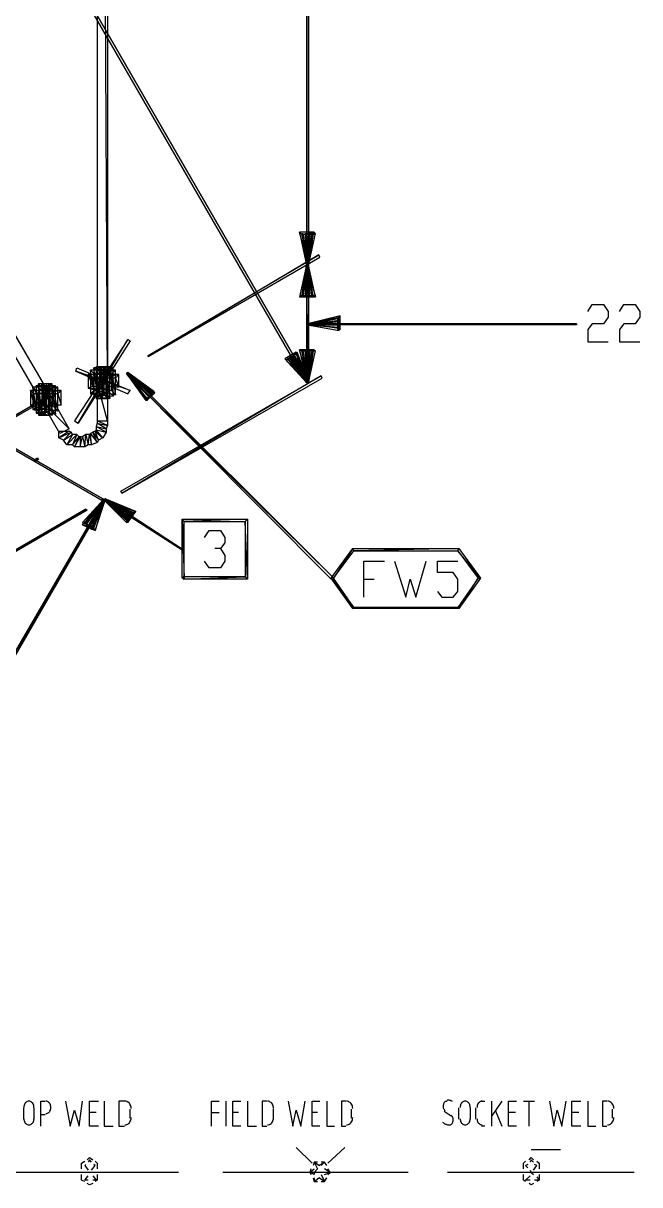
# Model space of a CAD drawing. Header units: millimetres. Extents: x 43 to 817, y 0 to 715.
# Drawn here: x 656.4 to 721.8, y 0.4 to 123.8 of the extents above; entities that cross this region are included whole.
import ezdxf

# ---------------------------------------------------------------- set-up
doc = ezdxf.new("R2010")
doc.units = ezdxf.units.MM
doc.layers.add('DIAGRAM', color=4, linetype='Continuous')

msp = doc.modelspace()

# ---------------------------------------------------------------- linework, layer by layer
at = {"layer": 'DIAGRAM'}
for p, q in [((454.6, 487.72), (686.68, 85.72)), ((454.6, 487.72), (686.68, 85.72)), ((686.44, 85.6), (454.6, 487.72)), ((686.68, 85.72), (454.72, 487.72)), ((686.68, 98.08), (686.44, 452.44)), ((686.44, 452.44), (686.44, 98.08)), ((686.68, 98.08), (686.44, 452.44)), ((686.68, 452.44), (686.68, 98.08)), ((664.84, 73.24), (200.2, 341.08)), ((200.2, 341.08), (664.72, 73.12)), ((664.84, 73.24), (200.2, 341.08)), ((200.68, 341.08), (664.84, 73.24)), ((665.32, 85.6), (664.24, 296.92)), ((664.24, 296.92), (664.24, 85.6)), ((665.32, 85.6), (664.24, 296.92)), ((665.32, 296.92), (665.32, 85.6)), ((566.08, 243.28), (659.2, 84.28)), ((566.08, 243.28), (659.2, 84.28)), ((658.24, 83.68), (566.08, 243.28)), ((659.2, 84.28), (567.04, 243.88)), ((686.68, 98.08), (685.72, 101.56)), ((685.72, 101.56), (686.44, 98.08)), ((686.68, 98.08), (685.72, 101.56)), ((685.72, 101.56), (685.96, 101.32)), ((685.72, 101.56), (685.96, 101.32)), ((687.28, 101.56), (685.72, 101.56)), ((685.96, 101.32), (687.28, 101.56)), ((685.96, 101.32), (687.28, 101.56)), ((686.68, 98.08), (685.96, 101.44)), ((685.96, 101.44), (686.44, 98.08)), ((686.68, 98.08), (685.96, 101.44)), ((685.96, 101.44), (686.08, 101.44)), ((685.96, 101.32), (686.68, 98.08)), ((687.28, 101.32), (685.96, 101.32)), ((686.08, 101.44), (686.68, 98.08)), ((686.68, 98.08), (686.32, 101.44)), ((686.32, 101.44), (686.44, 98.08)), ((686.68, 98.08), (686.32, 101.44)), ((686.32, 101.44), (686.44, 101.44)), ((686.68, 98.08), (686.32, 101.44)), ((686.32, 101.44), (686.44, 98.08)), ((686.68, 98.08), (686.32, 101.44)), ((686.32, 101.44), (686.44, 101.44)), ((686.44, 98.08), (687.16, 101.44)), ((686.44, 98.08), (687.04, 101.44)), ((686.44, 98.08), (686.8, 101.44)), ((686.44, 101.44), (686.68, 98.08)), ((686.44, 98.08), (686.68, 101.44)), ((686.44, 101.44), (686.68, 98.08)), ((687.16, 101.44), (686.68, 98.08)), ((686.68, 98.08), (687.4, 101.44)), ((687.16, 101.44), (686.68, 98.08)), ((687.04, 101.44), (686.68, 98.08)), ((686.68, 98.08), (687.16, 101.44)), ((687.04, 101.44), (686.68, 98.08)), ((686.8, 101.44), (686.68, 98.08)), ((686.68, 98.08), (687.04, 101.44)), ((686.8, 101.44), (686.68, 98.08)), ((686.8, 101.44), (686.68, 101.44)), ((686.68, 101.44), (686.68, 98.08)), ((686.68, 98.08), (686.8, 101.44)), ((686.68, 101.44), (686.68, 98.08)), ((687.04, 101.44), (686.8, 101.44)), ((687.16, 101.44), (687.04, 101.44)), ((687.4, 101.44), (687.16, 101.44)), ((687.28, 101.56), (687.28, 101.32)), ((687.76, 99.16), (669.64, 88.36)), ((687.76, 99.16), (669.64, 88.36)), ((669.64, 88.48), (687.76, 99.16)), ((669.64, 88.36), (687.88, 98.92)), ((687.88, 98.92), (687.76, 99.16)), ((686.44, 98.08), (685.72, 94.72)), ((685.96, 94.72), (686.44, 98.08)), ((685.96, 94.72), (686.44, 98.08)), ((686.68, 98.08), (685.96, 94.72)), ((686.44, 98.08), (685.96, 94.72)), ((686.08, 94.72), (686.44, 98.08)), ((686.08, 94.72), (686.44, 98.08)), ((686.68, 98.08), (686.08, 94.72)), ((686.44, 98.08), (686.32, 94.72)), ((686.44, 98.08), (686.32, 94.72)), ((686.44, 98.08), (686.68, 98.08)), ((686.68, 98.08), (686.44, 98.08)), ((686.44, 98.08), (687.4, 94.72)), ((686.44, 98.08), (687.4, 94.72)), ((687.16, 94.84), (686.44, 98.08)), ((686.44, 98.08), (686.68, 98.08)), ((686.68, 98.08), (686.44, 98.08)), ((686.44, 98.08), (687.16, 94.72)), ((686.44, 98.08), (687.16, 94.72)), ((687.04, 94.72), (686.44, 98.08)), ((686.44, 94.72), (686.44, 98.08)), ((686.44, 94.72), (686.44, 98.08)), ((686.44, 98.08), (686.68, 98.08)), ((686.68, 98.08), (686.44, 94.72)), ((686.68, 98.08), (686.44, 98.08)), ((686.44, 98.08), (687.04, 94.72)), ((686.44, 98.08), (687.04, 94.72)), ((686.8, 94.72), (686.44, 98.08)), ((686.44, 94.72), (686.44, 98.08)), ((686.44, 94.72), (686.44, 98.08)), ((686.44, 98.08), (686.68, 98.08)), ((686.68, 98.08), (686.44, 94.72)), ((686.68, 98.08), (686.44, 98.08)), ((686.44, 98.08), (686.8, 94.72)), ((686.44, 98.08), (686.8, 94.72)), ((686.68, 94.72), (686.44, 98.08)), ((686.68, 85.6), (686.44, 98.08)), ((686.44, 98.08), (686.44, 85.6)), ((686.68, 85.6), (686.44, 98.08)), ((686.44, 98.08), (686.68, 98.08)), ((686.68, 98.08), (686.44, 98.08)), ((686.44, 98.08), (686.68, 98.08)), ((686.68, 98.08), (686.44, 98.08)), ((686.44, 98.08), (686.68, 98.08)), ((686.68, 98.08), (686.44, 98.08)), ((686.44, 98.08), (686.68, 98.08)), ((686.68, 98.08), (686.44, 98.08)), ((686.44, 98.08), (686.68, 98.08)), ((686.44, 98.08), (686.68, 98.08)), ((687.4, 94.72), (686.68, 98.08)), ((687.16, 94.72), (686.68, 98.08)), ((687.04, 94.72), (686.68, 98.08)), ((686.8, 94.72), (686.68, 98.08)), ((686.68, 98.08), (686.68, 85.6)), ((685.72, 94.72), (685.96, 94.72)), ((687.16, 94.84), (685.84, 94.72)), ((687.16, 94.84), (685.84, 94.72)), ((685.84, 94.72), (685.84, 94.84)), ((685.84, 94.84), (687.16, 94.84)), ((685.84, 94.72), (687.4, 94.72)), ((685.96, 94.72), (686.08, 94.72)), ((686.32, 94.72), (686.44, 94.72)), ((686.32, 94.72), (686.44, 94.72)), ((686.8, 94.72), (686.68, 94.72)), ((687.04, 94.72), (686.8, 94.72)), ((687.16, 94.72), (687.04, 94.72)), ((687.4, 94.72), (687.16, 94.84)), ((687.4, 94.72), (687.16, 94.84)), ((716.32, 93.16), (716.8, 93.88)), ((716.8, 93.88), (718, 93.88)), ((718, 93.88), (718.48, 93.16)), ((719.68, 93.16), (720.16, 93.88)), ((720.16, 93.88), (721.36, 93.88)), ((721.36, 93.88), (721.84, 93.16)), ((686.56, 91.72), (690.04, 92.68)), ((690.04, 92.68), (686.56, 91.84)), ((686.56, 91.72), (690.04, 92.68)), ((690.04, 92.68), (689.8, 92.44)), ((690.04, 92.68), (689.8, 92.44)), ((690.04, 91.24), (690.04, 92.68)), ((718.48, 92.56), (718, 91.84)), ((718.48, 93.16), (718.48, 92.56)), ((721.84, 92.56), (721.36, 91.84)), ((721.84, 93.16), (721.84, 92.56)), ((689.8, 92.44), (686.56, 91.72)), ((686.56, 91.72), (689.92, 92.44)), ((689.92, 92.44), (686.56, 91.84)), ((686.56, 91.72), (689.92, 92.44)), ((686.56, 91.72), (689.92, 92.44)), ((689.92, 92.44), (686.56, 91.84)), ((686.56, 91.72), (689.92, 92.44)), ((689.92, 92.2), (686.56, 91.72)), ((689.92, 92.2), (686.56, 91.72)), ((686.56, 91.72), (689.92, 92.08)), ((689.92, 92.08), (686.56, 91.84)), ((686.56, 91.72), (689.92, 92.08)), ((686.56, 91.72), (686.56, 91.84)), ((686.56, 91.84), (689.92, 91.36)), ((686.56, 91.84), (686.56, 91.72)), ((686.56, 91.72), (686.56, 91.84)), ((686.56, 91.84), (689.92, 91.36)), ((686.56, 91.84), (686.56, 91.72)), ((686.56, 91.72), (686.56, 91.84)), ((686.56, 91.84), (689.92, 91.72)), ((686.56, 91.84), (686.56, 91.72)), ((689.92, 91.84), (686.56, 91.72)), ((689.92, 91.84), (686.56, 91.72)), ((686.56, 91.72), (686.56, 91.84)), ((686.56, 91.84), (689.92, 91.84)), ((686.56, 91.84), (686.56, 91.72)), ((689.92, 91.84), (686.56, 91.72)), ((686.56, 91.84), (686.56, 91.72)), ((686.56, 91.72), (715.12, 91.84)), ((715.12, 91.84), (686.56, 91.84)), ((686.56, 91.72), (715.12, 91.84)), ((689.92, 91.36), (686.56, 91.72)), ((686.56, 91.72), (689.92, 91.12)), ((689.92, 91.36), (686.56, 91.72)), ((689.92, 91.36), (686.56, 91.72)), ((686.56, 91.72), (689.92, 91.12)), ((689.92, 91.36), (686.56, 91.72)), ((689.92, 91.72), (686.56, 91.72)), ((686.56, 91.72), (689.92, 91.48)), ((689.92, 91.72), (686.56, 91.72)), ((686.56, 91.72), (689.92, 91.72)), ((715.12, 91.72), (686.56, 91.72)), ((689.8, 92.44), (690.04, 91.24)), ((689.8, 92.44), (690.04, 91.24)), ((689.8, 91.24), (689.8, 92.44)), ((689.92, 92.44), (689.92, 92.2)), ((689.92, 92.44), (689.92, 92.2)), ((689.92, 92.08), (689.92, 91.84)), ((689.92, 91.72), (689.92, 91.84)), ((689.92, 91.48), (689.92, 91.72)), ((689.92, 91.12), (689.92, 91.36)), ((689.92, 91.12), (689.92, 91.36)), ((715.12, 91.84), (715.12, 91.72)), ((716.8, 91.84), (716.32, 91.24)), ((718, 91.84), (716.8, 91.84)), ((720.16, 91.84), (719.68, 91.24)), ((721.36, 91.84), (720.16, 91.84)), ((667.48, 90.16), (661.84, 81.52)), ((662.2, 81.28), (667.48, 90.16)), ((662.2, 81.28), (667.48, 90.16)), ((667.48, 90.16), (667.72, 90.04)), ((690.04, 91.24), (689.8, 91.24)), ((716.32, 91.24), (716.32, 89.92)), ((719.68, 91.24), (719.68, 89.92)), ((667.72, 90.04), (662.2, 81.28)), ((685.36, 88.84), (684.16, 88.12)), ((684.52, 88), (685.36, 88.84)), ((684.52, 88), (685.36, 88.84)), ((685.48, 88.84), (685.36, 88.72)), ((685.36, 88.84), (685.48, 88.72)), ((686.68, 85.72), (685.48, 88.84)), ((686.68, 85.72), (685.72, 89.08)), ((685.72, 89.08), (686.44, 85.6)), ((686.68, 85.72), (685.72, 89.08)), ((685.72, 89.08), (685.96, 88.96)), ((685.72, 89.08), (685.96, 88.96)), ((687.28, 89.08), (685.72, 89.08)), ((685.96, 88.96), (687.28, 89.08)), ((685.96, 88.96), (687.28, 89.08)), ((685.96, 88.96), (686.68, 85.72)), ((687.28, 88.96), (685.96, 88.96)), ((686.68, 85.72), (685.96, 88.96)), ((685.96, 88.96), (686.44, 85.6)), ((686.68, 85.72), (685.96, 88.96)), ((685.96, 88.96), (686.08, 88.96)), ((686.08, 88.96), (686.68, 85.72)), ((686.68, 85.6), (686.32, 88.96)), ((686.32, 88.96), (686.44, 85.6)), ((686.68, 85.6), (686.32, 88.96)), ((686.32, 88.96), (686.44, 88.96)), ((686.68, 85.6), (686.32, 88.96)), ((686.32, 88.96), (686.44, 85.6)), ((686.68, 85.6), (686.32, 88.96)), ((686.32, 88.96), (686.44, 88.96)), ((686.44, 85.72), (687.16, 88.96)), ((686.44, 85.72), (687.04, 88.96)), ((686.44, 85.72), (686.8, 88.96)), ((686.44, 88.96), (686.68, 85.6)), ((686.44, 85.6), (686.68, 88.96)), ((686.44, 88.96), (686.68, 85.6)), ((687.16, 88.96), (686.68, 85.6)), ((686.68, 85.6), (687.4, 88.96)), ((687.16, 88.96), (686.68, 85.6)), ((687.04, 88.96), (686.68, 85.6)), ((686.68, 85.6), (687.16, 88.96)), ((687.04, 88.96), (686.68, 85.6)), ((686.8, 88.96), (686.68, 85.6)), ((686.68, 85.6), (687.04, 88.96)), ((686.8, 88.96), (686.68, 85.6)), ((686.8, 88.96), (686.68, 88.96)), ((686.68, 88.96), (686.68, 85.6)), ((686.68, 85.6), (686.8, 88.96)), ((686.68, 88.96), (686.68, 85.6)), ((687.04, 88.96), (686.8, 88.96)), ((687.16, 88.96), (687.04, 88.96)), ((687.4, 88.96), (687.16, 88.96)), ((687.28, 89.08), (687.28, 88.96)), ((716.32, 89.92), (718.48, 89.92)), ((719.68, 89.92), (721.84, 89.92)), ((669.64, 88.36), (669.64, 88.48)), ((686.68, 85.72), (684.16, 88.12)), ((684.16, 88.12), (686.44, 85.6)), ((686.68, 85.72), (684.16, 88.12)), ((684.16, 88.12), (684.52, 88)), ((684.16, 88.12), (684.52, 88)), ((684.4, 88.24), (684.64, 88.36)), ((686.68, 85.72), (684.4, 88.24)), ((684.4, 88.24), (686.44, 85.6)), ((686.68, 85.72), (684.4, 88.24)), ((685.48, 88.72), (684.52, 88)), ((684.52, 88), (686.68, 85.72)), ((684.64, 88.36), (684.76, 88.48)), ((684.64, 88.36), (686.68, 85.72)), ((684.64, 88.24), (684.76, 88.36)), ((686.68, 85.72), (684.64, 88.36)), ((684.64, 88.36), (686.44, 85.6)), ((686.68, 85.72), (684.64, 88.36)), ((686.68, 85.72), (684.64, 88.24)), ((684.64, 88.24), (686.44, 85.6)), ((686.68, 85.72), (684.64, 88.24)), ((684.76, 88.48), (686.68, 85.72)), ((684.76, 88.36), (686.68, 85.72)), ((685.12, 88.48), (685, 88.36)), ((685, 88.36), (686.68, 85.72)), ((685, 88.36), (686.68, 85.72)), ((686.44, 85.6), (685, 88.36)), ((685.36, 88.72), (685.12, 88.6)), ((685.36, 88.72), (685.12, 88.6)), ((685.12, 88.6), (686.68, 85.72)), ((685.12, 88.6), (686.68, 85.72)), ((686.44, 85.6), (685.12, 88.6)), ((685.12, 88.6), (686.68, 85.72)), ((685.12, 88.6), (686.68, 85.72)), ((686.44, 85.6), (685.12, 88.6)), ((686.68, 85.72), (685.12, 88.48)), ((685.36, 88.72), (686.68, 85.72)), ((685.36, 88.72), (686.68, 85.72)), ((686.44, 85.6), (685.36, 88.72)), ((686.68, 85.72), (685.36, 88.72)), ((686.68, 85.72), (685.36, 88.72)), ((661.96, 86.8), (662.08, 87.16)), ((667.72, 84.76), (661.96, 86.8)), ((661.96, 86.8), (667.48, 84.4)), ((667.72, 84.76), (661.96, 86.8)), ((662.08, 87.16), (667.72, 84.76)), ((663.76, 85.24), (663.28, 86.44)), ((663.28, 86.44), (663.28, 85)), ((663.76, 85.24), (663.28, 86.44)), ((663.28, 86.44), (663.76, 86.08)), ((663.28, 86.44), (663.76, 86.08)), ((666.52, 86.44), (663.28, 86.44)), ((663.88, 84.76), (663.52, 86.92)), ((663.52, 86.92), (663.52, 84.4)), ((663.88, 84.76), (663.52, 86.92)), ((663.52, 86.92), (663.88, 86.56)), ((663.52, 86.92), (663.88, 86.56)), ((666.16, 86.92), (663.52, 86.92)), ((663.76, 86.08), (666.52, 86.44)), ((663.76, 86.08), (666.52, 86.44)), ((664.24, 84.52), (663.88, 87.16)), ((663.88, 87.16), (663.88, 84.16)), ((664.24, 84.52), (663.88, 87.16)), ((663.88, 87.16), (664.24, 86.8)), ((663.88, 87.16), (664.24, 86.8)), ((665.92, 87.16), (663.88, 87.16)), ((663.88, 86.56), (666.16, 86.92)), ((663.88, 86.56), (666.16, 86.92)), ((663.88, 86.56), (663.88, 84.76)), ((665.8, 86.56), (663.88, 86.56)), ((664.48, 84.4), (664.12, 87.28)), ((664.12, 87.28), (664.12, 83.92)), ((664.48, 84.4), (664.12, 87.28)), ((664.12, 87.28), (664.48, 86.92)), ((664.12, 87.28), (664.48, 86.92)), ((665.56, 87.28), (664.12, 87.28)), ((664.24, 86.8), (665.92, 87.16)), ((664.24, 86.8), (665.92, 87.16)), ((664.24, 86.8), (664.24, 84.52)), ((665.56, 86.8), (664.24, 86.8)), ((664.48, 84.16), (664.6, 87.28)), ((664.84, 84.16), (664.48, 87.28)), ((664.48, 87.28), (664.48, 84.16)), ((664.84, 84.16), (664.48, 87.28)), ((664.48, 87.28), (664.84, 86.92)), ((664.48, 87.28), (664.84, 86.92)), ((665.32, 87.28), (664.48, 87.28)), ((664.48, 86.92), (665.56, 87.28)), ((664.48, 86.92), (665.56, 87.28)), ((664.48, 86.92), (664.48, 84.4)), ((665.2, 86.92), (664.48, 86.92)), ((664.96, 87.28), (664.6, 87.28)), ((664.6, 87.28), (664.84, 84.16)), ((664.6, 87.28), (664.84, 84.16)), ((664.84, 84.16), (664.96, 87.28)), ((664.84, 86.92), (665.32, 87.28)), ((664.84, 86.92), (665.32, 87.28)), ((664.84, 86.92), (664.84, 84.16)), ((664.96, 86.92), (664.84, 86.92)), ((665.32, 87.28), (664.96, 86.92)), ((665.32, 87.28), (664.96, 86.92)), ((664.96, 86.92), (665.32, 83.92)), ((664.96, 86.92), (665.32, 83.92)), ((664.96, 84.4), (664.96, 86.92)), ((665.56, 87.28), (665.2, 86.92)), ((665.56, 87.28), (665.2, 86.92)), ((665.2, 86.92), (665.56, 83.92)), ((665.2, 86.92), (665.56, 83.92)), ((665.2, 84.4), (665.2, 86.92)), ((665.32, 83.92), (665.32, 87.28)), ((665.56, 83.92), (665.56, 87.28)), ((665.92, 87.16), (665.56, 86.8)), ((665.92, 87.16), (665.56, 86.8)), ((665.56, 86.8), (665.92, 84.16)), ((665.56, 86.8), (665.92, 84.16)), ((665.56, 84.52), (665.56, 86.8)), ((666.16, 86.92), (665.8, 86.56)), ((666.16, 86.92), (665.8, 86.56)), ((665.8, 86.56), (666.16, 84.28)), ((665.8, 86.56), (666.16, 84.28)), ((665.8, 84.76), (665.8, 86.56)), ((665.92, 84.16), (665.92, 87.16)), ((666.16, 84.28), (666.16, 86.92)), ((666.52, 86.44), (666.16, 86.08)), ((666.52, 86.44), (666.16, 86.08)), ((666.52, 85.12), (666.52, 86.44)), ((667.36, 86.56), (667.48, 86.68)), ((667.48, 86.68), (667.36, 86.56)), ((667.36, 86.56), (667.48, 86.68)), ((667.48, 86.68), (667.36, 86.56)), ((667.36, 86.56), (667.48, 86.68)), ((667.48, 86.68), (667.36, 86.56)), ((667.36, 86.56), (667.48, 86.68)), ((667.48, 86.68), (667.36, 86.56)), ((667.48, 86.68), (667.36, 86.56)), ((669.52, 83.8), (667.36, 86.56)), ((667.36, 86.56), (669.4, 83.68)), ((669.52, 83.8), (667.36, 86.56)), ((667.36, 86.56), (670.36, 84.52)), ((667.36, 86.56), (670.36, 84.52)), ((670.12, 84.52), (667.36, 86.56)), ((669.76, 84.04), (667.36, 86.56)), ((667.36, 86.56), (669.52, 83.92)), ((669.76, 84.04), (667.36, 86.56)), ((667.36, 86.56), (670.24, 84.64)), ((667.36, 86.56), (670.24, 84.64)), ((670.12, 84.52), (667.36, 86.56)), ((669.76, 84.04), (667.36, 86.56)), ((667.36, 86.56), (669.52, 83.92)), ((669.76, 84.04), (667.36, 86.56)), ((667.36, 86.56), (670.24, 84.64)), ((667.36, 86.56), (670.24, 84.64)), ((670.12, 84.52), (667.36, 86.56)), ((669.76, 84.04), (667.36, 86.56)), ((667.36, 86.56), (669.52, 83.92)), ((669.76, 84.04), (667.36, 86.56)), ((667.36, 86.56), (670.12, 84.4)), ((667.36, 86.56), (670.12, 84.4)), ((670, 84.28), (667.36, 86.56)), ((667.36, 86.56), (689.2, 64.96)), ((667.36, 86.56), (689.2, 64.96)), ((689.08, 64.72), (667.36, 86.56)), ((667.48, 86.68), (669.52, 83.8)), ((670.36, 84.52), (667.48, 86.68)), ((667.48, 86.68), (669.76, 84.04)), ((670.24, 84.64), (667.48, 86.68)), ((667.48, 86.68), (669.76, 84.04)), ((670.24, 84.64), (667.48, 86.68)), ((667.48, 86.68), (669.76, 84.04)), ((670.12, 84.4), (667.48, 86.68)), ((689.2, 64.96), (667.48, 86.68)), ((657.76, 82.96), (657.4, 85.12)), ((657.4, 85.12), (657.4, 82.72)), ((657.76, 82.96), (657.4, 85.12)), ((657.4, 85.12), (657.76, 84.76)), ((657.4, 85.12), (657.76, 84.76)), ((660.04, 85.12), (657.4, 85.12)), ((658.12, 82.6), (657.76, 85.24)), ((657.76, 85.24), (657.76, 82.36)), ((658.12, 82.6), (657.76, 85.24)), ((657.76, 85.24), (658.12, 84.88)), ((657.76, 85.24), (658.12, 84.88)), ((659.8, 85.24), (657.76, 85.24)), ((657.76, 84.76), (660.04, 85.12)), ((657.76, 84.76), (660.04, 85.12)), ((658.36, 82.48), (658, 85.48)), ((658, 85.48), (658, 82.12)), ((658.36, 82.48), (658, 85.48)), ((658, 85.48), (658.36, 85.12)), ((658, 85.48), (658.36, 85.12)), ((659.44, 85.48), (658, 85.48)), ((658.12, 84.88), (659.8, 85.24)), ((658.12, 84.88), (659.8, 85.24)), ((658.36, 82.36), (658.48, 85.48)), ((658.72, 82.36), (658.36, 85.48)), ((658.36, 85.48), (658.36, 82.36)), ((658.72, 82.36), (658.36, 85.48)), ((658.36, 85.48), (658.72, 85.12)), ((658.36, 85.48), (658.72, 85.12)), ((659.2, 85.48), (658.36, 85.48)), ((658.36, 85.12), (659.44, 85.48)), ((658.36, 85.12), (659.44, 85.48)), ((658.36, 85.12), (658.36, 82.48)), ((659.08, 85.12), (658.36, 85.12)), ((658.84, 85.48), (658.48, 85.48)), ((658.48, 85.48), (658.72, 82.24)), ((658.48, 85.48), (658.72, 82.24)), ((658.72, 82.24), (658.84, 85.48)), ((658.72, 85.12), (659.2, 85.48)), ((658.72, 85.12), (659.2, 85.48)), ((658.72, 85.12), (658.72, 82.36)), ((658.84, 85.12), (658.72, 85.12)), ((659.2, 85.48), (658.84, 85.12)), ((659.2, 85.48), (658.84, 85.12)), ((658.84, 85.12), (659.2, 82.12)), ((658.84, 85.12), (659.2, 82.12)), ((658.84, 82.48), (658.84, 85.12)), ((659.44, 85.48), (659.08, 85.12)), ((659.44, 85.48), (659.08, 85.12)), ((659.08, 85.12), (659.44, 82.12)), ((659.08, 85.12), (659.44, 82.12)), ((659.08, 82.48), (659.08, 85.12)), ((659.2, 82.12), (659.2, 85.48)), ((659.44, 82.12), (659.44, 85.48)), ((659.8, 85.24), (659.44, 84.88)), ((659.8, 85.24), (659.44, 84.88)), ((660.04, 85.12), (659.56, 84.76)), ((660.04, 85.12), (659.56, 84.76)), ((659.8, 82.24), (659.8, 85.24)), ((660.04, 82.6), (660.04, 85.12)), ((663.28, 85), (663.76, 85.24)), ((663.28, 85), (663.76, 85.24)), ((663.76, 86.08), (663.76, 85.24)), ((666.16, 86.08), (663.76, 86.08)), ((663.76, 85.24), (665.8, 84.76)), ((665.32, 81.52), (664.24, 85.6)), ((664.24, 85.6), (664.24, 81.52)), ((665.32, 81.52), (664.24, 85.6)), ((664.24, 85.6), (665.32, 85.6)), ((664.24, 85.6), (665.32, 85.6)), ((665.32, 85.6), (665.32, 81.52)), ((666.16, 86.08), (666.52, 85.12)), ((666.16, 86.08), (666.52, 85.12)), ((666.16, 85.12), (666.16, 86.08)), ((666.52, 85.12), (666.16, 85.12)), ((666.76, 74.08), (688, 86.32)), ((688, 86.32), (666.88, 73.84)), ((688, 86.32), (666.88, 73.84)), ((666.88, 73.84), (688.12, 86.08)), ((686.68, 85.72), (686.44, 85.6)), ((686.44, 85.6), (686.68, 85.72)), ((686.68, 85.72), (686.44, 85.6)), ((686.44, 85.6), (686.68, 85.72)), ((686.68, 85.72), (686.44, 85.6)), ((686.44, 85.6), (686.68, 85.72)), ((686.68, 85.72), (686.44, 85.6)), ((686.44, 85.6), (686.68, 85.72)), ((686.68, 85.72), (686.44, 85.6)), ((686.68, 85.6), (686.44, 85.72)), ((686.44, 85.6), (686.68, 85.72)), ((686.68, 85.6), (686.44, 85.72)), ((686.44, 85.6), (686.68, 85.72)), ((686.68, 85.6), (686.44, 85.72)), ((686.44, 85.6), (686.68, 85.6)), ((686.68, 85.6), (686.44, 85.6)), ((686.44, 85.6), (686.68, 85.6)), ((686.44, 85.6), (686.68, 85.6)), ((688.12, 86.08), (688, 86.32)), ((647.08, 77.32), (658.84, 84.04)), ((658.84, 84.04), (647.2, 77.2)), ((658.84, 84.04), (647.2, 77.2)), ((647.2, 77.2), (658.96, 83.92)), ((657.52, 83.44), (657.16, 84.76)), ((657.16, 84.76), (657.16, 83.08)), ((657.52, 83.44), (657.16, 84.76)), ((657.16, 84.76), (657.52, 84.4)), ((657.16, 84.76), (657.52, 84.4)), ((660.4, 84.76), (657.16, 84.76)), ((657.52, 84.4), (660.4, 84.76)), ((657.52, 84.4), (660.4, 84.76)), ((657.52, 84.4), (657.52, 83.44)), ((660.04, 84.4), (657.52, 84.4)), ((657.76, 84.76), (657.76, 82.96)), ((659.56, 84.76), (657.76, 84.76)), ((658.12, 84.88), (658.12, 82.6)), ((659.44, 84.88), (658.12, 84.88)), ((659.2, 84.28), (658.24, 83.68)), ((659.2, 84.28), (658.24, 83.68)), ((658.96, 83.92), (658.84, 84.04)), ((661.24, 80.68), (659.2, 84.28)), ((659.44, 84.88), (659.8, 82.24)), ((659.44, 84.88), (659.8, 82.24)), ((659.44, 82.72), (659.44, 84.88)), ((659.56, 84.76), (660.04, 82.6)), ((659.56, 84.76), (660.04, 82.6)), ((659.56, 83.08), (659.56, 84.76)), ((660.4, 84.76), (660.04, 84.4)), ((660.4, 84.76), (660.04, 84.4)), ((660.04, 84.4), (660.4, 83.2)), ((660.04, 84.4), (660.4, 83.2)), ((660.04, 83.2), (660.04, 84.4)), ((660.4, 83.2), (660.4, 84.76)), ((665.8, 84.76), (663.28, 85)), ((663.28, 85), (666.16, 84.28)), ((665.8, 84.76), (663.28, 85)), ((663.52, 84.4), (663.88, 84.76)), ((663.52, 84.4), (663.88, 84.76)), ((665.56, 84.52), (663.52, 84.4)), ((665.56, 84.52), (663.52, 84.4)), ((663.52, 84.4), (665.92, 84.16)), ((663.88, 84.76), (665.56, 84.52)), ((663.88, 84.16), (664.24, 84.52)), ((663.88, 84.16), (664.24, 84.52)), ((665.2, 84.4), (663.88, 84.16)), ((665.2, 84.4), (663.88, 84.16)), ((663.88, 84.16), (665.56, 83.92)), ((664.96, 84.4), (664.12, 83.92)), ((664.96, 84.4), (664.12, 83.92)), ((664.12, 83.92), (664.48, 84.4)), ((664.12, 83.92), (664.48, 84.4)), ((664.12, 83.92), (665.32, 83.92)), ((664.24, 84.52), (665.2, 84.4)), ((664.48, 84.4), (664.96, 84.4)), ((664.84, 84.16), (664.48, 84.16)), ((664.48, 84.16), (664.84, 84.16)), ((665.32, 83.92), (664.96, 84.4)), ((665.32, 83.92), (664.96, 84.4)), ((665.56, 83.92), (665.2, 84.4)), ((665.56, 83.92), (665.2, 84.4)), ((665.92, 84.16), (665.56, 84.52)), ((665.92, 84.16), (665.56, 84.52)), ((666.16, 84.28), (665.8, 84.76)), ((666.16, 84.28), (665.8, 84.76)), ((667.48, 84.4), (667.72, 84.76)), ((669.4, 83.8), (670.12, 84.52)), ((670.12, 84.52), (669.52, 83.68)), ((669.52, 83.68), (670.36, 84.52)), ((670.12, 84.52), (669.52, 83.68)), ((669.52, 83.92), (669.76, 84.04)), ((669.52, 83.92), (669.76, 84.04)), ((669.52, 83.92), (669.76, 84.04)), ((670.12, 84.4), (670, 84.28)), ((670.24, 84.64), (670.12, 84.52)), ((670.24, 84.64), (670.12, 84.52)), ((670.36, 84.52), (670.12, 84.52)), ((670.36, 84.52), (670.12, 84.52)), ((657.16, 83.08), (657.52, 83.44)), ((657.16, 83.08), (657.52, 83.44)), ((659.56, 83.08), (657.16, 83.08)), ((657.16, 83.08), (660.04, 82.6)), ((659.56, 83.08), (657.16, 83.08)), ((657.4, 82.72), (657.76, 82.96)), ((657.4, 82.72), (657.76, 82.96)), ((659.44, 82.72), (657.4, 82.72)), ((657.4, 82.72), (659.8, 82.24)), ((659.44, 82.72), (657.4, 82.72)), ((657.52, 83.44), (659.56, 83.08)), ((657.76, 82.96), (659.44, 82.72)), ((658.24, 83.68), (661.24, 80.68)), ((658.24, 83.68), (661.24, 80.68)), ((660.28, 80.2), (658.24, 83.68)), ((659.8, 82.24), (659.44, 82.72)), ((659.8, 82.24), (659.44, 82.72)), ((660.04, 82.6), (659.56, 83.08)), ((660.04, 82.6), (659.56, 83.08)), ((660.4, 83.2), (660.04, 83.2)), ((669.4, 83.68), (669.52, 83.8)), ((669.52, 83.68), (669.4, 83.8)), ((657.76, 82.36), (658.12, 82.6)), ((657.76, 82.36), (658.12, 82.6)), ((659.08, 82.48), (657.76, 82.36)), ((659.08, 82.48), (657.76, 82.36)), ((657.76, 82.36), (659.44, 82.12)), ((658.84, 82.48), (658, 82.12)), ((658.84, 82.48), (658, 82.12)), ((658, 82.12), (658.36, 82.48)), ((658, 82.12), (658.36, 82.48)), ((658, 82.12), (659.2, 82.12)), ((658.12, 82.6), (659.08, 82.48)), ((658.36, 82.48), (658.84, 82.48)), ((658.72, 82.24), (658.36, 82.36)), ((658.36, 82.36), (658.72, 82.36)), ((659.2, 82.12), (658.84, 82.48)), ((659.2, 82.12), (658.84, 82.48)), ((659.44, 82.12), (659.08, 82.48)), ((659.44, 82.12), (659.08, 82.48)), ((661.84, 81.52), (662.2, 81.28)), ((665.32, 81.04), (664.24, 81.52)), ((664.24, 81.52), (664.24, 81.28)), ((665.32, 81.04), (664.24, 81.52)), ((664.24, 81.52), (665.32, 81.52)), ((664.24, 81.52), (665.32, 81.52)), ((665.32, 81.52), (665.32, 81.04)), ((661.24, 80.44), (660.16, 79.72)), ((660.16, 79.72), (660.16, 80.44)), ((660.16, 80.44), (661.24, 80.44)), ((661.24, 80.44), (660.16, 79.72)), ((660.16, 79.72), (661.48, 80.32)), ((660.16, 79.72), (661.48, 80.32)), ((661.24, 80.68), (660.28, 80.2)), ((661.48, 80.32), (660.64, 79.48)), ((661.48, 80.32), (660.64, 79.48)), ((661.48, 80.32), (661.24, 80.44)), ((661.6, 80.08), (661.48, 80.32)), ((663.52, 80.2), (663.4, 80.08)), ((663.76, 80.32), (663.52, 80.2)), ((663.64, 79), (663.52, 80.2)), ((663.64, 79), (663.52, 80.2)), ((663.52, 80.2), (664.24, 79.24)), ((663.52, 80.2), (664.24, 79.24)), ((664, 80.44), (663.76, 80.32)), ((664.24, 79.24), (663.76, 80.32)), ((664.24, 79.24), (663.76, 80.32)), ((663.76, 80.32), (664.36, 79.48)), ((663.76, 80.32), (664.36, 79.48)), ((664.12, 80.56), (664, 80.44)), ((664.36, 79.48), (664, 80.44)), ((664.36, 79.48), (664, 80.44)), ((664, 80.44), (664.84, 79.72)), ((664, 80.44), (664.84, 79.72)), ((664.24, 81.28), (664.12, 80.92)), ((665.2, 80.32), (664.12, 80.92)), ((664.12, 80.92), (664.12, 80.56)), ((665.2, 80.32), (664.12, 80.92)), ((664.12, 80.92), (665.2, 80.68)), ((664.12, 80.92), (665.2, 80.68)), ((664.84, 79.72), (664.12, 80.56)), ((664.84, 79.72), (664.12, 80.56)), ((664.12, 80.56), (665.2, 80.32)), ((664.12, 80.56), (665.2, 80.32)), ((665.2, 80.68), (664.24, 81.28)), ((665.2, 80.68), (664.24, 81.28)), ((664.24, 81.28), (665.32, 81.04)), ((664.24, 81.28), (665.32, 81.04)), ((665.2, 80.32), (664.84, 79.72)), ((665.32, 81.04), (665.2, 80.68)), ((665.2, 80.68), (665.2, 80.32)), ((660.64, 79.48), (660.16, 79.72)), ((660.64, 79.48), (661.6, 80.08)), ((660.64, 79.48), (661.6, 80.08)), ((661, 79), (660.64, 79.48)), ((661.6, 80.08), (661, 79)), ((661.6, 80.08), (661, 79)), ((661, 79), (662.08, 80.08)), ((661, 79), (662.08, 80.08)), ((661.6, 79), (661, 79)), ((662.08, 80.08), (661.6, 80.08)), ((662.08, 80.08), (661.6, 79)), ((662.08, 80.08), (661.6, 79)), ((661.6, 79), (662.32, 79.84)), ((661.6, 79), (662.32, 79.84)), ((661.84, 78.76), (661.6, 79)), ((662.32, 79.84), (661.84, 78.76)), ((662.32, 79.84), (661.84, 78.76)), ((661.84, 78.76), (662.44, 79.84)), ((661.84, 78.76), (662.44, 79.84)), ((662.32, 79.84), (662.08, 80.08)), ((662.44, 79.84), (662.32, 79.84)), ((662.44, 79.84), (662.44, 78.76)), ((662.44, 79.84), (662.44, 78.76)), ((662.44, 78.76), (662.68, 79.84)), ((662.68, 79.84), (662.44, 79.84)), ((662.44, 78.76), (662.68, 79.84)), ((663.04, 80.08), (662.68, 79.84)), ((662.68, 79.84), (662.92, 78.76)), ((662.68, 79.84), (662.92, 78.76)), ((662.92, 78.76), (663.04, 80.08)), ((662.92, 78.76), (663.04, 80.08)), ((663.28, 79), (662.92, 78.76)), ((663.04, 80.08), (663.28, 79)), ((663.04, 80.08), (663.28, 79)), ((663.4, 80.08), (663.04, 80.08)), ((663.28, 79), (663.4, 80.08)), ((663.28, 79), (663.4, 80.08)), ((663.64, 79), (663.28, 79)), ((663.4, 80.08), (663.64, 79)), ((663.4, 80.08), (663.64, 79)), ((664.24, 79.24), (663.64, 79)), ((664.36, 79.48), (664.24, 79.24)), ((664.84, 79.72), (664.36, 79.48)), ((662.44, 78.76), (661.84, 78.76)), ((662.92, 78.76), (662.44, 78.76)), ((657.88, 77.56), (657.52, 77.32)), ((657.52, 77.32), (657.64, 77.2)), ((657.64, 77.2), (657.88, 77.56)), ((657.64, 77.2), (657.88, 77.56)), ((658, 77.44), (657.64, 77.2)), ((657.88, 77.56), (658, 77.44)), ((666.88, 73.84), (666.76, 74.08)), ((649.84, 47.2), (664.96, 73.24)), ((664.96, 73.24), (650.08, 47.2)), ((664.96, 73.24), (650.08, 47.2)), ((650.08, 47.2), (665.08, 73.12)), ((664.96, 73.24), (662.68, 70.72)), ((662.8, 70.6), (664.96, 73.24)), ((662.8, 70.6), (664.96, 73.24)), ((665.08, 73.12), (662.8, 70.6)), ((664.96, 73.24), (662.92, 70.6)), ((664.96, 73.24), (662.92, 70.6)), ((663.04, 70.6), (664.96, 73.24)), ((663.04, 70.6), (664.96, 73.24)), ((663.04, 70.6), (664.96, 73.24)), ((663.04, 70.6), (664.96, 73.24)), ((664.96, 73.24), (663.04, 70.48)), ((665.08, 73.12), (663.04, 70.6)), ((665.08, 73.12), (663.04, 70.6)), ((663.28, 70.36), (664.96, 73.24)), ((663.28, 70.36), (664.96, 73.24)), ((665.08, 73.12), (663.28, 70.36)), ((663.4, 70.12), (664.96, 73.24)), ((663.4, 70.24), (664.96, 73.24)), ((663.64, 70.12), (664.96, 73.24)), ((664.96, 73.24), (663.64, 70)), ((664.96, 73.24), (663.64, 70)), ((664.96, 73.24), (663.64, 70.24)), ((664.96, 73.24), (663.64, 70.24)), ((663.64, 70), (665.08, 73.12)), ((663.64, 70.24), (665.08, 73.12)), ((664.96, 73.24), (663.76, 70)), ((664.96, 73.24), (663.76, 70)), ((663.76, 70), (665.08, 73.12)), ((663.88, 70.12), (664.96, 73.24)), ((664.96, 73.24), (664, 69.88)), ((664.96, 73.24), (664, 69.88)), ((664, 69.88), (665.08, 73.12)), ((664.72, 73.12), (664.84, 73.24)), ((664.96, 73.12), (665.08, 73.24)), ((665.08, 73.24), (664.96, 73.12)), ((664.96, 73.12), (665.08, 73.24)), ((665.08, 73.24), (664.96, 73.12)), ((664.96, 73.12), (665.08, 73.24)), ((665.08, 73.24), (664.96, 73.12)), ((664.96, 73.12), (665.08, 73.24)), ((665.08, 73.24), (664.96, 73.12)), ((665.08, 73.24), (664.96, 73.12)), ((664.96, 73.24), (665.08, 73.12)), ((665.08, 73.12), (664.96, 73.24)), ((664.96, 73.24), (665.08, 73.12)), ((665.08, 73.12), (664.96, 73.24)), ((664.96, 73.24), (665.08, 73.12)), ((665.08, 73.12), (664.96, 73.24)), ((664.96, 73.24), (665.08, 73.12)), ((665.08, 73.12), (664.96, 73.24)), ((665.08, 73.12), (664.96, 73.24)), ((667.48, 70.84), (664.96, 73.12)), ((664.96, 73.12), (667.36, 70.72)), ((667.48, 70.84), (664.96, 73.12)), ((664.96, 73.12), (668.32, 71.92)), ((664.96, 73.12), (668.32, 71.92)), ((668.08, 71.8), (664.96, 73.12)), ((667.72, 71.08), (664.96, 73.12)), ((664.96, 73.12), (667.6, 70.96)), ((667.72, 71.08), (664.96, 73.12)), ((664.96, 73.12), (667.96, 71.8)), ((664.96, 73.12), (667.96, 71.8)), ((667.96, 71.68), (664.96, 73.12)), ((667.72, 71.2), (664.96, 73.12)), ((664.96, 73.12), (667.6, 71.08)), ((667.72, 71.2), (664.96, 73.12)), ((664.96, 73.12), (667.96, 71.8)), ((664.96, 73.12), (667.96, 71.8)), ((667.96, 71.68), (664.96, 73.12)), ((667.84, 71.2), (664.96, 73.12)), ((664.96, 73.12), (667.72, 71.08)), ((667.84, 71.2), (664.96, 73.12)), ((664.96, 73.12), (668.08, 71.56)), ((664.96, 73.12), (668.08, 71.56)), ((667.96, 71.44), (664.96, 73.12)), ((664.96, 73.12), (673.36, 67.84)), ((664.96, 73.12), (673.36, 67.84)), ((673.36, 67.72), (664.96, 73.12)), ((665.08, 73.24), (667.48, 70.84)), ((668.32, 71.92), (665.08, 73.24)), ((665.08, 73.24), (667.72, 71.08)), ((667.96, 71.8), (665.08, 73.24)), ((665.08, 73.24), (667.72, 71.2)), ((667.96, 71.8), (665.08, 73.24)), ((665.08, 73.24), (667.84, 71.2)), ((668.08, 71.56), (665.08, 73.24)), ((673.36, 67.84), (665.08, 73.24)), ((663.04, 72.16), (647.32, 63.04)), ((647.44, 62.92), (663.04, 72.16)), ((647.44, 62.92), (663.04, 72.16)), ((663.16, 72.04), (647.44, 62.92)), ((663.04, 72.16), (663.16, 72.04)), ((667.36, 70.84), (668.08, 71.8)), ((667.48, 70.72), (668.32, 71.92)), ((668.08, 71.8), (667.48, 70.72)), ((668.08, 71.8), (667.48, 70.72)), ((667.96, 71.8), (667.96, 71.68)), ((667.96, 71.8), (667.96, 71.68)), ((668.08, 71.56), (667.96, 71.44)), ((668.32, 71.92), (668.08, 71.8)), ((668.32, 71.92), (668.08, 71.8)), ((662.68, 70.72), (662.8, 70.6)), ((662.68, 70.48), (662.8, 70.72)), ((663.88, 70.12), (662.68, 70.48)), ((662.68, 70.48), (664, 69.88)), ((663.88, 70.12), (662.68, 70.48)), ((662.8, 70.72), (663.88, 70.12)), ((662.92, 70.6), (663.04, 70.6)), ((662.92, 70.6), (663.04, 70.6)), ((663.04, 70.48), (663.28, 70.36)), ((667.36, 70.72), (667.48, 70.84)), ((667.48, 70.72), (667.36, 70.84)), ((667.6, 71.08), (667.72, 71.2)), ((667.6, 70.96), (667.72, 71.08)), ((667.72, 71.08), (667.84, 71.2)), ((673.48, 70.84), (673.24, 71.08)), ((673.24, 71.08), (680.2, 71.08)), ((673.48, 70.84), (673.24, 71.08)), ((673.24, 71.08), (673.48, 64.84)), ((673.24, 71.08), (673.48, 64.84)), ((673.24, 64.84), (673.24, 71.08)), ((680.2, 71.08), (673.48, 70.84)), ((680.2, 71.08), (673.48, 70.84)), ((673.48, 70.84), (679.96, 70.84)), ((673.48, 64.84), (673.48, 70.84)), ((679.96, 70.84), (680.2, 71.08)), ((679.96, 70.84), (680.2, 71.08)), ((680.2, 64.72), (679.96, 70.84)), ((679.96, 70.84), (679.96, 64.96)), ((680.2, 64.72), (679.96, 70.84)), ((680.2, 71.08), (680.2, 64.72)), ((663.64, 70.24), (663.4, 70.24)), ((663.64, 70), (663.4, 70.12)), ((663.76, 70), (663.64, 70.12)), ((664, 69.88), (663.88, 70.12)), ((664, 69.88), (663.88, 70.12)), ((675.64, 69.16), (676.12, 69.88)), ((676.12, 69.88), (677.32, 69.88)), ((677.32, 69.88), (677.8, 69.16)), ((677.8, 69.16), (677.8, 68.56)), ((677.32, 67.96), (676.72, 67.96)), ((677.8, 68.56), (677.32, 67.96)), ((677.32, 67.96), (677.8, 67.24)), ((689.08, 64.84), (691.36, 67.96)), ((691.36, 67.96), (689.32, 64.84)), ((691.36, 67.96), (689.32, 64.84)), ((691.48, 67.72), (691.36, 67.96)), ((691.36, 67.96), (702.64, 67.96)), ((691.48, 67.72), (691.36, 67.96)), ((702.64, 67.96), (691.48, 67.72)), ((702.64, 67.96), (691.48, 67.72)), ((702.52, 67.72), (702.64, 67.96)), ((702.52, 67.72), (702.64, 67.96)), ((702.64, 67.96), (704.92, 64.84)), ((673.36, 67.84), (673.36, 67.72)), ((676.12, 65.92), (675.64, 66.64)), ((677.8, 66.64), (677.32, 65.92)), ((677.8, 67.24), (677.8, 66.64)), ((689.32, 64.84), (691.48, 67.72)), ((691.48, 67.72), (702.52, 67.72)), ((692.56, 62.8), (692.56, 66.64)), ((692.56, 66.64), (694.72, 66.64)), ((695.8, 66.64), (697, 62.8)), ((698.08, 62.8), (699.16, 66.64)), ((700.36, 65.44), (700.36, 66.64)), ((700.36, 66.64), (702.52, 66.64)), ((704.92, 64.84), (702.52, 67.72)), ((702.52, 67.72), (704.68, 64.84)), ((704.92, 64.84), (702.52, 67.72)), ((677.32, 65.92), (676.12, 65.92)), ((702.04, 65.44), (700.36, 65.44)), ((702.52, 64.72), (702.04, 65.44)), ((673.48, 64.84), (673.24, 64.84)), ((673.36, 64.96), (673.36, 64.72)), ((673.36, 64.72), (679.96, 64.96)), ((679.96, 64.96), (673.36, 64.96)), ((673.36, 64.72), (679.96, 64.96)), ((680.2, 64.72), (673.36, 64.72)), ((679.96, 64.96), (680.2, 64.72)), ((679.96, 64.96), (680.2, 64.72)), ((689.2, 64.96), (689.08, 64.72)), ((689.32, 64.84), (689.08, 64.84)), ((689.32, 64.84), (689.08, 64.84)), ((689.08, 64.84), (691.48, 61.72)), ((689.08, 64.84), (691.48, 61.72)), ((691.36, 61.6), (689.08, 64.84)), ((691.48, 61.72), (689.32, 64.84)), ((692.56, 64.72), (693.64, 64.72)), ((697, 62.8), (697.48, 64.72)), ((697.48, 64.72), (698.08, 62.8)), ((704.68, 64.84), (702.52, 61.72)), ((702.52, 63.4), (702.52, 64.72)), ((702.64, 61.6), (704.68, 64.84)), ((702.64, 61.6), (704.68, 64.84)), ((704.92, 64.84), (702.64, 61.6)), ((704.68, 64.84), (704.92, 64.84)), ((704.68, 64.84), (704.92, 64.84)), ((700.36, 63.4), (700.84, 62.8)), ((702.04, 62.8), (702.52, 63.4)), ((691.36, 61.72), (691.36, 61.6)), ((691.36, 61.6), (702.52, 61.72)), ((702.52, 61.72), (691.36, 61.72)), ((691.36, 61.6), (702.52, 61.72)), ((691.48, 61.72), (691.36, 61.6)), ((700.84, 62.8), (702.04, 62.8)), ((702.52, 61.72), (702.64, 61.6)), ((702.52, 61.72), (702.64, 61.6)), ((702.64, 61.6), (691.36, 61.6)), ((656.45, 8.73), (656.44, 8.62)), ((656.47, 8.83), (656.45, 8.73)), ((656.5, 8.92), (656.47, 8.83)), ((656.54, 9.01), (656.5, 8.92)), ((656.6, 9.09), (656.54, 9.01)), ((656.66, 9.15), (656.6, 9.09)), ((656.73, 9.21), (656.66, 9.15)), ((656.81, 9.25), (656.73, 9.21)), ((656.89, 9.27), (656.81, 9.25)), ((656.98, 9.28), (656.89, 9.27)), ((657.07, 9.27), (656.98, 9.28)), ((657.15, 9.25), (657.07, 9.27)), ((657.23, 9.21), (657.15, 9.25)), ((657.3, 9.15), (657.23, 9.21)), ((657.36, 9.09), (657.3, 9.15)), ((657.42, 9.01), (657.36, 9.09)), ((657.46, 8.92), (657.42, 9.01)), ((657.49, 8.83), (657.46, 8.92)), ((657.51, 8.73), (657.49, 8.83)), ((657.52, 8.62), (657.51, 8.73)), ((658.24, 6.64), (658.24, 9.28)), ((658.24, 9.28), (658.72, 9.28)), ((658.87, 9.27), (658.78, 9.28)), ((658.95, 9.25), (658.87, 9.27)), ((659.03, 9.21), (658.95, 9.25)), ((659.1, 9.15), (659.03, 9.21)), ((659.16, 9.09), (659.1, 9.15)), ((659.22, 9.01), (659.16, 9.09)), ((659.26, 8.92), (659.22, 9.01)), ((659.29, 8.83), (659.26, 8.92)), ((659.31, 8.73), (659.29, 8.83)), ((659.32, 8.62), (659.31, 8.73)), ((660.88, 9.28), (661.36, 6.64)), ((662.32, 6.64), (662.68, 9.28)), ((663.4, 6.64), (663.4, 9.28)), ((663.4, 9.28), (664.36, 9.28)), ((664.96, 9.28), (664.96, 6.64)), ((667.12, 9.28), (666.52, 9.28)), ((666.52, 9.28), (666.52, 6.64)), ((667.29, 9.27), (667.18, 9.28)), ((667.39, 9.24), (667.29, 9.27)), ((667.48, 9.19), (667.39, 9.24)), ((667.57, 9.13), (667.48, 9.19)), ((667.65, 9.05), (667.57, 9.13)), ((667.71, 8.96), (667.65, 9.05)), ((667.77, 8.86), (667.71, 8.96)), ((667.81, 8.75), (667.77, 8.86)), ((667.83, 8.63), (667.81, 8.75)), ((676.36, 6.64), (676.36, 9.28)), ((676.36, 9.28), (677.2, 9.28)), ((677.92, 6.64), (677.92, 9.28)), ((678.64, 6.64), (678.64, 9.28)), ((678.64, 9.28), (679.48, 9.28)), ((680.2, 9.28), (680.2, 6.64)), ((682.24, 9.28), (681.76, 9.28)), ((681.76, 9.28), (681.76, 6.64)), ((682.41, 9.27), (682.3, 9.28)), ((682.51, 9.24), (682.41, 9.27)), ((682.6, 9.19), (682.51, 9.24)), ((682.69, 9.13), (682.6, 9.19)), ((682.77, 9.05), (682.69, 9.13)), ((682.83, 8.96), (682.77, 9.05)), ((682.89, 8.86), (682.83, 8.96)), ((682.93, 8.75), (682.89, 8.86)), ((682.95, 8.63), (682.93, 8.75)), ((684.52, 9.28), (685, 6.64)), ((685.84, 6.64), (686.32, 9.28)), ((687.04, 6.64), (687.04, 9.28)), ((687.04, 9.28), (687.88, 9.28)), ((688.6, 9.28), (688.6, 6.64)), ((690.64, 9.28), (690.16, 9.28)), ((690.16, 9.28), (690.16, 6.64)), ((690.81, 9.27), (690.7, 9.28)), ((690.91, 9.24), (690.81, 9.27)), ((691, 9.19), (690.91, 9.24)), ((691.09, 9.13), (691, 9.19)), ((691.17, 9.05), (691.09, 9.13)), ((691.23, 8.96), (691.17, 9.05)), ((691.29, 8.86), (691.23, 8.96)), ((691.33, 8.75), (691.29, 8.86)), ((691.35, 8.63), (691.33, 8.75)), ((700.97, 8.86), (700.96, 8.79)), ((700.96, 8.79), (700.96, 8.72)), ((700.96, 8.72), (700.97, 8.65)), ((700.99, 8.94), (700.97, 8.86)), ((700.97, 8.65), (700.98, 8.58)), ((701.01, 9), (700.99, 8.94)), ((701.04, 9.06), (701.01, 9)), ((701.08, 9.12), (701.04, 9.06)), ((701.12, 9.16), (701.08, 9.12)), ((701.16, 9.2), (701.12, 9.16)), ((701.21, 9.24), (701.16, 9.2)), ((701.27, 9.26), (701.21, 9.24)), ((701.32, 9.27), (701.27, 9.26)), ((701.38, 9.28), (701.32, 9.27)), ((701.45, 9.4), (701.39, 9.4)), ((701.51, 9.39), (701.45, 9.4)), ((701.56, 9.39), (701.51, 9.39)), ((701.62, 9.37), (701.56, 9.39)), ((701.67, 9.36), (701.62, 9.37)), ((701.73, 9.35), (701.67, 9.36)), ((701.78, 9.33), (701.73, 9.35)), ((701.84, 9.31), (701.78, 9.33)), ((701.89, 9.28), (701.84, 9.31)), ((701.94, 9.25), (701.89, 9.28)), ((702.77, 8.73), (702.76, 8.62)), ((702.79, 8.83), (702.77, 8.73)), ((702.82, 8.92), (702.79, 8.83)), ((702.86, 9.01), (702.82, 8.92)), ((702.92, 9.09), (702.86, 9.01)), ((702.98, 9.15), (702.92, 9.09)), ((703.05, 9.21), (702.98, 9.15)), ((703.13, 9.25), (703.05, 9.21)), ((703.21, 9.27), (703.13, 9.25)), ((703.3, 9.28), (703.21, 9.27)), ((703.39, 9.27), (703.3, 9.28)), ((703.47, 9.25), (703.39, 9.27)), ((703.55, 9.21), (703.47, 9.25)), ((703.62, 9.15), (703.55, 9.21)), ((703.68, 9.09), (703.62, 9.15)), ((703.74, 9.01), (703.68, 9.09)), ((703.78, 8.92), (703.74, 9.01)), ((703.81, 8.83), (703.78, 8.92)), ((703.83, 8.73), (703.81, 8.83)), ((703.84, 8.62), (703.83, 8.73)), ((704.57, 8.73), (704.56, 8.62)), ((704.59, 8.83), (704.57, 8.73)), ((704.62, 8.92), (704.59, 8.83)), ((704.66, 9.01), (704.62, 8.92)), ((704.72, 9.09), (704.66, 9.01)), ((704.78, 9.15), (704.72, 9.09)), ((704.85, 9.21), (704.78, 9.15)), ((704.93, 9.25), (704.85, 9.21)), ((705.01, 9.27), (704.93, 9.25)), ((705.1, 9.28), (705.01, 9.27)), ((705.04, 9.28), (705.4, 9.28)), ((706.12, 6.64), (706.12, 9.28)), ((707.2, 9.28), (706.12, 7.72)), ((707.92, 6.64), (707.92, 9.28)), ((707.92, 9.28), (708.76, 9.28)), ((709.48, 9.28), (710.68, 9.28)), ((710.08, 6.64), (710.08, 9.28)), ((712.24, 9.28), (712.72, 6.64)), ((713.56, 6.64), (714.04, 9.28)), ((714.64, 6.64), (714.64, 9.28)), ((714.64, 9.28), (715.6, 9.28)), ((716.32, 9.28), (716.32, 6.64)), ((718.36, 9.28), (717.88, 9.28)), ((717.88, 9.28), (717.88, 6.64)), ((718.53, 9.27), (718.42, 9.28)), ((718.63, 9.24), (718.53, 9.27)), ((718.72, 9.19), (718.63, 9.24)), ((718.81, 9.13), (718.72, 9.19)), ((718.89, 9.05), (718.81, 9.13)), ((718.95, 8.96), (718.89, 9.05)), ((719.01, 8.86), (718.95, 8.96)), ((719.05, 8.75), (719.01, 8.86)), ((719.07, 8.63), (719.05, 8.75)), ((656.44, 7.36), (656.44, 8.56)), ((656.44, 7.42), (656.45, 7.31)), ((657.51, 7.31), (657.52, 7.42)), ((657.52, 8.56), (657.52, 7.36)), ((658.72, 7.84), (658.24, 7.84)), ((658.78, 7.96), (658.87, 7.97)), ((658.87, 7.97), (658.95, 7.99)), ((658.95, 7.99), (659.03, 8.03)), ((659.03, 8.03), (659.1, 8.09)), ((659.1, 8.09), (659.16, 8.15)), ((659.16, 8.15), (659.22, 8.23)), ((659.22, 8.23), (659.26, 8.32)), ((659.26, 8.32), (659.29, 8.41)), ((659.29, 8.41), (659.31, 8.51)), ((659.31, 8.51), (659.32, 8.62)), ((661.36, 6.64), (661.84, 8.32)), ((661.84, 8.32), (662.32, 6.64)), ((664.12, 8.08), (663.4, 8.08)), ((667.72, 7.48), (667.72, 8.44)), ((667.81, 7.29), (667.83, 7.41)), ((667.84, 8.5), (667.83, 8.63)), ((667.83, 7.41), (667.84, 7.54)), ((676.36, 8.08), (677.2, 8.08)), ((679.24, 8.08), (678.64, 8.08)), ((682.93, 7.29), (682.95, 7.41)), ((682.96, 8.5), (682.95, 8.63)), ((682.95, 7.41), (682.96, 7.54)), ((682.96, 7.48), (682.96, 8.44)), ((685, 6.64), (685.36, 8.32)), ((685.36, 8.32), (685.84, 6.64)), ((687.64, 8.08), (687.04, 8.08)), ((691.24, 7.48), (691.24, 8.44)), ((691.33, 7.29), (691.35, 7.41)), ((691.36, 8.5), (691.35, 8.63)), ((691.35, 7.41), (691.36, 7.54)), ((700.98, 8.58), (701, 8.51)), ((701, 8.51), (701.03, 8.45)), ((701.03, 8.45), (701.06, 8.39)), ((701.06, 8.39), (701.1, 8.34)), ((701.08, 8.2), (701.8, 7.72)), ((701.1, 8.34), (701.14, 8.3)), ((701.14, 8.3), (701.19, 8.26)), ((701.86, 7.74), (701.81, 7.78)), ((701.9, 7.7), (701.86, 7.74)), ((701.94, 7.65), (701.9, 7.7)), ((701.97, 7.59), (701.94, 7.65)), ((702, 7.53), (701.97, 7.59)), ((702.02, 7.46), (702, 7.53)), ((702.03, 7.39), (702.02, 7.46)), ((702.64, 7.36), (702.64, 8.56)), ((702.76, 7.42), (702.77, 7.31)), ((703.83, 7.31), (703.84, 7.42)), ((703.84, 8.56), (703.84, 7.36)), ((704.44, 7.36), (704.44, 8.56)), ((704.56, 7.42), (704.57, 7.31)), ((706.48, 8.32), (707.2, 6.64)), ((708.64, 8.08), (707.92, 8.08)), ((712.72, 6.64), (713.08, 8.32)), ((713.08, 8.32), (713.56, 6.64)), ((715.36, 8.08), (714.64, 8.08)), ((718.96, 7.48), (718.96, 8.44)), ((719.05, 7.29), (719.07, 7.41)), ((719.08, 8.5), (719.07, 8.63)), ((719.07, 7.41), (719.08, 7.54)), ((656.45, 7.31), (656.47, 7.21)), ((656.47, 7.21), (656.5, 7.12)), ((656.5, 7.12), (656.54, 7.03)), ((656.54, 7.03), (656.6, 6.95)), ((656.6, 6.95), (656.66, 6.89)), ((656.66, 6.89), (656.73, 6.83)), ((656.73, 6.83), (656.81, 6.79)), ((656.81, 6.79), (656.89, 6.77)), ((656.89, 6.77), (656.98, 6.76)), ((656.98, 6.76), (657.07, 6.77)), ((657.07, 6.77), (657.15, 6.79)), ((657.15, 6.79), (657.23, 6.83)), ((657.23, 6.83), (657.3, 6.89)), ((657.3, 6.89), (657.36, 6.95)), ((657.36, 6.95), (657.42, 7.03)), ((657.42, 7.03), (657.46, 7.12)), ((657.46, 7.12), (657.49, 7.21)), ((657.49, 7.21), (657.51, 7.31)), ((664.36, 6.64), (663.4, 6.64)), ((664.96, 6.64), (665.92, 6.64)), ((666.52, 6.64), (667.12, 6.64)), ((667.18, 6.76), (667.29, 6.77)), ((667.29, 6.77), (667.39, 6.8)), ((667.39, 6.8), (667.48, 6.85)), ((667.48, 6.85), (667.57, 6.91)), ((667.57, 6.91), (667.65, 6.99)), ((667.65, 6.99), (667.71, 7.08)), ((667.71, 7.08), (667.77, 7.18)), ((667.77, 7.18), (667.81, 7.29)), ((679.48, 6.64), (678.64, 6.64)), ((680.2, 6.64), (681.16, 6.64)), ((681.76, 6.64), (682.24, 6.64)), ((682.3, 6.76), (682.41, 6.77)), ((682.41, 6.77), (682.51, 6.8)), ((682.51, 6.8), (682.6, 6.85)), ((682.6, 6.85), (682.69, 6.91)), ((682.69, 6.91), (682.77, 6.99)), ((682.77, 6.99), (682.83, 7.08)), ((682.83, 7.08), (682.89, 7.18)), ((682.89, 7.18), (682.93, 7.29)), ((687.88, 6.64), (687.04, 6.64)), ((688.6, 6.64), (689.44, 6.64)), ((690.16, 6.64), (690.64, 6.64)), ((690.7, 6.76), (690.81, 6.77)), ((690.81, 6.77), (690.91, 6.8)), ((690.91, 6.8), (691, 6.85)), ((691, 6.85), (691.09, 6.91)), ((691.09, 6.91), (691.17, 6.99)), ((691.17, 6.99), (691.23, 7.08)), ((691.23, 7.08), (691.29, 7.18)), ((691.29, 7.18), (691.33, 7.29)), ((700.91, 7.05), (700.96, 7)), ((700.96, 7), (701.03, 6.95)), ((701.03, 6.95), (701.09, 6.91)), ((701.09, 6.91), (701.16, 6.87)), ((701.16, 6.87), (701.22, 6.84)), ((701.22, 6.84), (701.29, 6.82)), ((701.29, 6.82), (701.36, 6.8)), ((701.36, 6.8), (701.43, 6.78)), ((701.43, 6.78), (701.5, 6.77)), ((701.5, 6.77), (701.57, 6.76)), ((701.62, 6.76), (701.68, 6.77)), ((701.68, 6.77), (701.73, 6.78)), ((701.73, 6.78), (701.79, 6.8)), ((701.79, 6.8), (701.84, 6.84)), ((701.84, 6.84), (701.88, 6.88)), ((701.88, 6.88), (701.92, 6.92)), ((701.92, 6.92), (701.96, 6.98)), ((701.96, 6.98), (701.99, 7.04)), ((701.99, 7.04), (702.01, 7.1)), ((702.01, 7.1), (702.03, 7.18)), ((702.04, 7.32), (702.03, 7.39)), ((702.03, 7.18), (702.04, 7.25)), ((702.04, 7.25), (702.04, 7.32)), ((702.77, 7.31), (702.79, 7.21)), ((702.79, 7.21), (702.82, 7.12)), ((702.82, 7.12), (702.86, 7.03)), ((702.86, 7.03), (702.92, 6.95)), ((702.92, 6.95), (702.98, 6.89)), ((702.98, 6.89), (703.05, 6.83)), ((703.05, 6.83), (703.13, 6.79)), ((703.13, 6.79), (703.21, 6.77)), ((703.21, 6.77), (703.3, 6.76)), ((703.3, 6.76), (703.39, 6.77)), ((703.39, 6.77), (703.47, 6.79)), ((703.47, 6.79), (703.55, 6.83)), ((703.55, 6.83), (703.62, 6.89)), ((703.62, 6.89), (703.68, 6.95)), ((703.68, 6.95), (703.74, 7.03)), ((703.74, 7.03), (703.78, 7.12)), ((703.78, 7.12), (703.81, 7.21)), ((703.81, 7.21), (703.83, 7.31)), ((704.57, 7.31), (704.59, 7.21)), ((704.59, 7.21), (704.62, 7.12)), ((704.62, 7.12), (704.66, 7.03)), ((704.66, 7.03), (704.72, 6.95)), ((704.72, 6.95), (704.78, 6.89)), ((704.78, 6.89), (704.85, 6.83)), ((704.85, 6.83), (704.93, 6.79)), ((704.93, 6.79), (705.01, 6.77)), ((705.01, 6.77), (705.1, 6.76)), ((705.4, 6.64), (705.04, 6.64)), ((708.76, 6.64), (707.92, 6.64)), ((715.6, 6.64), (714.64, 6.64)), ((716.32, 6.64), (717.16, 6.64)), ((717.88, 6.64), (718.36, 6.64)), ((718.42, 6.76), (718.53, 6.77)), ((718.53, 6.77), (718.63, 6.8)), ((718.63, 6.8), (718.72, 6.85)), ((718.72, 6.85), (718.81, 6.91)), ((718.81, 6.91), (718.89, 6.99)), ((718.89, 6.99), (718.95, 7.08)), ((718.95, 7.08), (719.01, 7.18)), ((719.01, 7.18), (719.05, 7.29)), ((685.36, 4.36), (687.04, 2.68)), ((688.72, 2.68), (690.52, 4.36)), ((713.44, 4.12), (710.32, 4.12)), ((662.56, 2.68), (662.92, 2.92)), ((662.56, 2.08), (662.56, 2.68)), ((663.04, 2.56), (662.92, 2.44)), ((663.16, 3.04), (663.4, 3.28)), ((663.4, 3.04), (663.28, 2.8)), ((663.4, 3.28), (663.76, 3.04)), ((663.64, 2.8), (663.4, 3.04)), ((664, 2.44), (663.88, 2.56)), ((664, 2.92), (664.24, 2.68)), ((664.24, 2.68), (664.24, 2.08)), ((687.28, 2.8), (687.16, 2.44)), ((687.76, 2.44), (687.28, 2.8)), ((687.28, 2.8), (687.64, 2.08)), ((687.64, 2.8), (687.28, 2.8)), ((687.76, 2.44), (688.36, 2.8)), ((688.36, 2.8), (688, 2.44)), ((688.36, 2.8), (688, 2.8)), ((688.6, 2.44), (688.36, 2.8)), ((709.48, 2.68), (709.72, 2.92)), ((709.48, 2.08), (709.48, 2.68)), ((709.96, 2.56), (709.72, 2.44)), ((710.08, 3.04), (710.32, 3.28)), ((710.32, 3.04), (710.2, 2.8)), ((710.32, 3.28), (710.56, 3.04)), ((710.56, 2.8), (710.32, 3.04)), ((710.92, 2.44), (710.68, 2.56)), ((710.92, 2.92), (711.16, 2.68)), ((711.16, 2.68), (711.16, 2.08)), ((672.88, 1.72), (653.2, 1.72)), ((659.8, 1.72), (657.64, 1.72)), ((661.96, 1.72), (659.8, 1.72)), ((662.56, 0.88), (662.56, 1.48)), ((662.92, 2.44), (663.28, 1.96)), ((662.92, 0.88), (663.28, 1.36)), ((663.64, 1.96), (664, 2.44)), ((663.76, 1.36), (664.12, 0.88)), ((666.28, 1.72), (664.12, 1.72)), ((664.24, 1.48), (664.24, 0.88)), ((668.44, 1.72), (666.28, 1.72)), ((672.88, 1.72), (670.72, 1.72)), ((697.24, 1.72), (677.56, 1.72)), ((679.72, 1.72), (677.56, 1.72)), ((684.04, 1.72), (681.88, 1.72)), ((686.32, 1.72), (684.04, 1.72)), ((686.8, 1.72), (687.28, 2.08)), ((686.92, 2.08), (686.8, 1.72)), ((687.28, 1.48), (686.8, 1.72)), ((686.8, 1.72), (686.92, 1.48)), ((687.64, 2.08), (687.28, 1.72)), ((687.28, 1.72), (687.28, 1.48)), ((688, 1.48), (688.36, 0.76)), ((688.96, 1.72), (688.36, 2.08)), ((688.36, 1.48), (688.96, 1.72)), ((690.64, 1.72), (688.48, 1.72)), ((688.96, 1.72), (688.72, 2.08)), ((688.72, 1.48), (688.96, 1.72)), ((692.92, 1.72), (690.64, 1.72)), ((697.24, 1.72), (695.08, 1.72)), ((721.24, 1.72), (701.44, 1.72)), ((703.6, 1.72), (701.44, 1.72)), ((708.04, 1.72), (705.76, 1.72)), ((710.2, 1.72), (708.04, 1.72)), ((709.48, 0.88), (709.48, 1.48)), ((709.72, 2.44), (709.96, 2.2)), ((709.72, 0.88), (710.2, 1.36)), ((710.2, 1.96), (710.32, 1.72)), ((710.32, 1.72), (710.56, 1.48)), ((710.56, 1.96), (710.92, 2.44)), ((710.92, 1.24), (711.16, 0.88)), ((711.16, 1.48), (711.16, 0.88)), ((714.52, 1.72), (712.36, 1.72)), ((716.8, 1.72), (714.52, 1.72)), ((721.24, 1.72), (718.96, 1.72)), ((662.92, 0.76), (662.56, 0.88)), ((663.28, 0.88), (662.92, 0.88)), ((663.4, 0.4), (663.16, 0.52)), ((663.76, 0.52), (663.4, 0.4)), ((664.12, 0.88), (663.76, 0.88)), ((664.24, 0.88), (664, 0.76)), ((687.16, 1.12), (687.28, 0.76)), ((687.28, 0.76), (687.76, 1.12)), ((687.28, 1.12), (687.28, 0.76)), ((687.28, 0.76), (687.64, 0.76)), ((688.36, 0.76), (687.76, 1.12)), ((688, 0.76), (688.36, 0.76)), ((688.36, 0.76), (688.6, 1.12)), ((709.72, 0.76), (709.48, 0.88)), ((710.2, 0.88), (709.72, 0.88)), ((710.32, 0.4), (710.08, 0.52)), ((710.56, 0.52), (710.32, 0.4)), ((711.16, 0.88), (710.68, 0.88)), ((711.16, 0.88), (710.92, 0.76))]:
    msp.add_line(p, q, dxfattribs=at)

doc.saveas('drawing.dxf')
